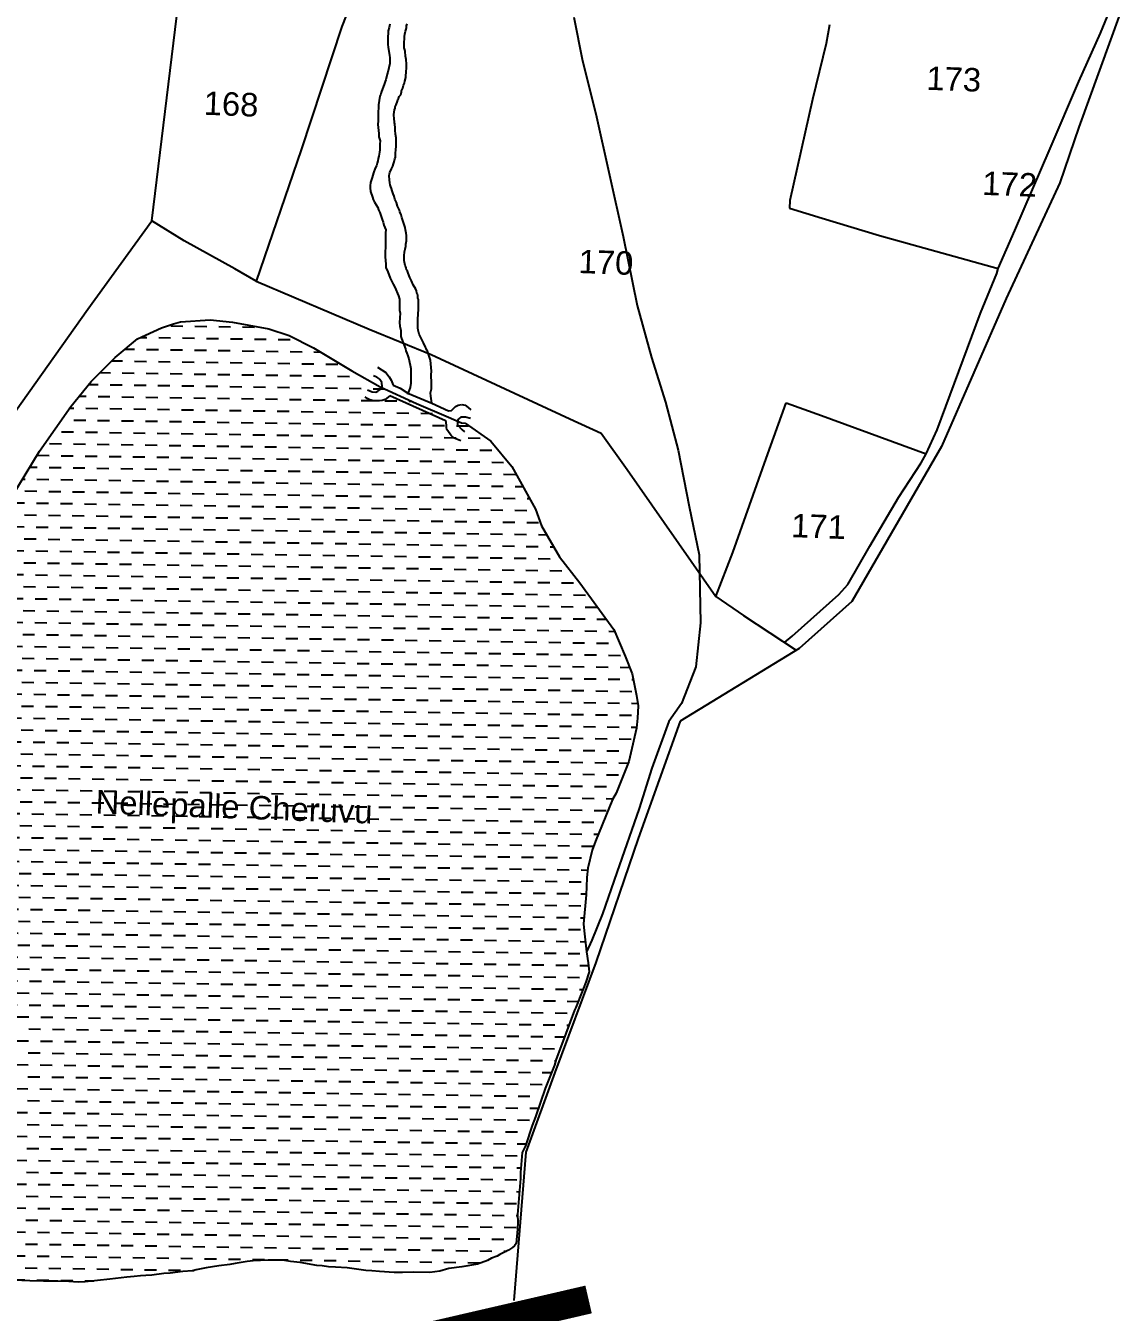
# Model space of a CAD drawing. Header units: inches. Extents: x 341797 to 347342, y 1572885 to 1580736.
# Drawn here: x 345180 to 345756, y 1577464 to 1578142 of the extents above; entities that cross this region are included whole.
import ezdxf

# ---------------------------------------------------------------- set-up
doc = ezdxf.new("R2010")
doc.units = ezdxf.units.IN
doc.header["$MEASUREMENT"] = 0
for name, color, linetype in [('BLOCK', 7, 'Continuous'), ('PLAT NOS', 6, 'Continuous'), ('PLATS', 6, 'Continuous'), ('ROADS', 2, 'Continuous'), ('STREAMS', 131, 'Continuous'), ('TANKS', 4, 'Continuous'), ('VB', 5, 'Continuous')]:
    doc.layers.add(name, color=color, linetype=linetype)
doc.styles.get("Standard").update_dxf_attribs({"font": 'arial.ttf'})

msp = doc.modelspace()

# ---------------------------------------------------------------- hatches: boundary and pattern name
at = {"layer": 'TANKS'}
h = msp.add_hatch(dxfattribs=at)
h.set_pattern_fill('DASH', color=256, scale=500, angle=-0.86361, style=0)
h.set_pattern_definition([(359.1364, (343215.46, 1577580.3147), (6.393162, 6.203283), [6.298938, -6.298938])])
h.paths.add_polyline_path([(345471.69, 1577848.86), (345461.04, 1577862.51), (345451.52, 1577878.78), (345448.48, 1577887.58), (345435.99, 1577910.03), (345424.93, 1577923.42), (345411.43, 1577932.93), (345409.43, 1577933.06), (345402.63, 1577936.06), (345385.79, 1577943.32), (345366.55, 1577952.1), (345351.71, 1577960.59), (345331.48, 1577972.62), (345318.59, 1577979.11), (345307.87, 1577982.61), (345288.77, 1577986.25), (345276.97, 1577987.47), (345261.36, 1577986.35), (345257.79, 1577985.36), (345251.48, 1577983.15), (345238.73, 1577977.48), (345227.06, 1577967.6), (345214.31, 1577954.93), (345203.75, 1577941.79), (345187.22, 1577918.26), (345164.8, 1577881.72), (345142.45, 1577835), (345132.97, 1577813.98), (345122.03, 1577790.24), (345116.07, 1577775.5), (345112.37, 1577763.6), (345110.64, 1577759.61), (345107.81, 1577749.19), (345107.34, 1577745.94), (345105.94, 1577741.45), (345103.54, 1577734.61), (345102.28, 1577731.35), (345099.09, 1577721.58), (345093.23, 1577707.09), (345089.37, 1577697.28), (345081.73, 1577668.24), (345078.51, 1577655.4), (345077.41, 1577651.8), (345075.81, 1577644.98), (345075.64, 1577642.32), (345074.49, 1577637.62), (345074.16, 1577635.42), (345074.1, 1577634.09), (345072.61, 1577629.14), (345072.43, 1577625.73), (345072.39, 1577623.07), (345071.7, 1577618.58), (345071.04, 1577616.26), (345070.92, 1577614.14), (345070.97, 1577610.41), (345070.9, 1577605.86), (345070.6, 1577599.69), (345069.41, 1577588.37), (345069.25, 1577577.86), (345069.2, 1577574.39), (345069.32, 1577570.76), (345069.27, 1577567.46), (345071.8, 1577555.8), (345072.59, 1577552.15), (345075, 1577543.04), (345076.12, 1577539.13), (345077.52, 1577536.32), (345081.21, 1577528.2), (345083.54, 1577525.04), (345086.94, 1577520.76), (345089.6, 1577517.25), (345096.06, 1577513.24), (345099.25, 1577511.16), (345102.77, 1577508.99), (345105.52, 1577505.99), (345112.17, 1577502.73), (345114.76, 1577500.83), (345117.86, 1577498.84), (345120.63, 1577497.19), (345124.14, 1577494.26), (345136.44, 1577487.36), (345139.88, 1577486.54), (345144.58, 1577485.39), (345152.31, 1577484.38), (345160.02, 1577482.26), (345162.39, 1577481.71), (345165.52, 1577481.51), (345175.37, 1577481.17), (345177.79, 1577481.03), (345182.04, 1577480.93), (345189.24, 1577480.72), (345193.06, 1577480.66), (345196.73, 1577480.82), (345202.63, 1577480.62), (345205.12, 1577480.32), (345207.72, 1577480.28), (345211.23, 1577480.38), (345224.19, 1577481.79), (345233.09, 1577482.87), (345236.96, 1577483.18), (345240.36, 1577483.5), (345243.1, 1577483.73), (345246.28, 1577483.9), (345252.7, 1577484.81), (345255.99, 1577485.03), (345262.74, 1577485.86), (345267.69, 1577486.2), (345269.72, 1577486.62), (345275.01, 1577487.84), (345281.65, 1577488.76), (345287.5, 1577489.49), (345290.31, 1577490.05), (345296.46, 1577491.16), (345299.65, 1577491.52), (345307.55, 1577491.88), (345311.49, 1577491.82), (345315.21, 1577491.77), (345319.44, 1577491.02), (345324.51, 1577490.64), (345333.16, 1577489), (345336.03, 1577488.8), (345339.36, 1577488.3), (345343.07, 1577488.17), (345349.2, 1577487.77), (345355.34, 1577486.82), (345359.01, 1577486.27), (345362.19, 1577486.11), (345366.24, 1577485.79), (345373.93, 1577485.3), (345378.36, 1577485.24), (345384.3, 1577485.45), (345392.7, 1577485.32), (345395.45, 1577485.58), (345398.04, 1577486.03), (345402.82, 1577487.38), (345409.53, 1577488.33), (345417.89, 1577489.78), (345423.21, 1577491.57), (345425.18, 1577492.78), (345428.17, 1577493.9), (345429.7, 1577494.8), (345434.27, 1577497.02), (345436.36, 1577498.47), (345437.3, 1577499.34), (345438.21, 1577500.55), (345438.87, 1577508.17), (345439.12, 1577511.76), (345438.98, 1577515.83), (345440.47, 1577534.87), (345440.52, 1577538.05), (345441.45, 1577548.58), (345443.15, 1577552.12), (345446.6, 1577562.82), (345448.5, 1577567.32), (345453.57, 1577582.28), (345458.5, 1577594.6), (345459.32, 1577597.72), (345463.39, 1577608.54), (345464.35, 1577611.35), (345468.99, 1577623.49), (345469.59, 1577625.01), (345473.07, 1577633.34), (345473.77, 1577635.09), (345475.01, 1577638.32), (345476.74, 1577643.75), (345476.2, 1577648.45), (345475.27, 1577654.31), (345473.98, 1577665.33), (345473.71, 1577669.05), (345475.03, 1577684.4), (345475.21, 1577688.55), (345475.5, 1577693.48), (345475.9, 1577698.4), (345478.35, 1577707.92), (345479.96, 1577712.61), (345489.06, 1577734.53), (345490.87, 1577738.01), (345497.59, 1577754.7), (345498.64, 1577759.28), (345501.58, 1577772.19), (345502.1, 1577777.44), (345502.41, 1577783.89), (345501.62, 1577789.49), (345499.26, 1577800.85), (345495.68, 1577810.1), (345489.63, 1577824.15)])
h.paths.add_polyline_path([(345116.43, 1577814.73), (345155.28, 1577813.29), (345155.99, 1577832.58), (345117.14, 1577834.02)], flags=25)
h.paths.add_polyline_path([(345212.17, 1577719.93), (345380.43, 1577713.7), (345381.34, 1577738.2), (345213.08, 1577744.43)], flags=24)

# ---------------------------------------------------------------- linework, layer by layer
at = {"layer": 'BLOCK', "color": 1, "const_width": 15}
msp.add_lwpolyline([(345476.38, 1577471.08), (345249.2, 1577418.51, 0.056199), (345244.97, 1577417.02), (345101.38, 1577347.31), (345011.87, 1577303.85, 0.012386), (345010.99, 1577303.39), (344869.05, 1577225.57, -0.029836), (344866.89, 1577224.55), (344679.77, 1577149.34, -0.367548), (344655.2, 1577157.54), (344402.87, 1577574.61, 0.180623), (344391.89, 1577583.29), (344205.56, 1577643.37)], format="xyb", dxfattribs=at)
at = {"layer": 'BLOCK', "color": 2}
msp.add_point((345456.28, 1577466.43), dxfattribs=at)
at = {"layer": 'PLATS', "color": 0}
for p, q in [((345745.93, 1578138.5), (345753.4, 1578156.57)), ((345351.3, 1578154.46), (345346.4, 1578141.98)), ((345246.29, 1578039.54), (345259.53, 1578147.58)), ((345603.35, 1578142.85), (345601.44, 1578132.98)), ((345346.4, 1578141.98), (345325, 1578077.06)), ((345734.56, 1578112.95), (345745.93, 1578138.5)), ((345601.44, 1578132.98), (345594.35, 1578103.51)), ((345719.55, 1578077.79), (345734.56, 1578112.95)), ((345594.35, 1578103.51), (345582.42, 1578050.38)), ((345325, 1578077.06), (345301.32, 1578007.77)), ((345700.86, 1578034.44), (345719.55, 1578077.79)), ((345582.42, 1578050.38), (345582.21, 1578046.21)), ((345582.21, 1578046.21), (345599.49, 1578040.93)), ((345599.49, 1578040.93), (345629.59, 1578031.89)), ((345212.68, 1577993.11), (345246.29, 1578039.54)), ((345263.29, 1578029.1), (345246.29, 1578039.54)), ((345692.14, 1578014.55), (345700.86, 1578034.44)), ((345290.06, 1578014.24), (345263.29, 1578029.1)), ((345629.59, 1578031.89), (345692.14, 1578014.55)), ((345301.32, 1578007.77), (345290.06, 1578014.24)), ((345691.36, 1578011.8), (345692.14, 1578014.55)), ((345301.32, 1578007.77), (345360.82, 1577982.55)), ((345682.73, 1577990.9), (345691.36, 1578011.8)), ((345174.54, 1577939.19), (345212.68, 1577993.11)), ((345659.95, 1577929.51), (345682.73, 1577990.9)), ((345360.82, 1577982.55), (345393.51, 1577969.07)), ((345393.51, 1577969.07), (345466.51, 1577935.23)), ((345569.87, 1577914.33), (345580.39, 1577943.71)), ((345580.39, 1577943.71), (345599.14, 1577936.9)), ((345466.51, 1577935.23), (345482.98, 1577927.65)), ((345599.14, 1577936.9), (345654.16, 1577916.77)), ((345482.98, 1577927.65), (345496.65, 1577908.46)), ((345654.16, 1577916.77), (345659.95, 1577929.51)), ((345552.43, 1577864.72), (345569.87, 1577914.33)), ((345639.6, 1577893.71), (345651.54, 1577912.12)), ((345651.54, 1577912.12), (345654.16, 1577916.77)), ((345496.65, 1577908.46), (345543.37, 1577841.51)), ((345624.57, 1577868.06), (345639.6, 1577893.71)), ((345543.37, 1577841.51), (345552.43, 1577864.72)), ((345612.85, 1577847.96), (345624.57, 1577868.06)), ((345608.17, 1577842.71), (345612.85, 1577847.96)), ((345543.37, 1577841.51), (345558.05, 1577831.62)), ((345583.62, 1577820.63), (345608.17, 1577842.71)), ((345558.05, 1577831.62), (345585.73, 1577813.22)), ((345579.63, 1577817.28), (345583.62, 1577820.63))]:
    msp.add_line(p, q, dxfattribs=at)
at = {"layer": 'ROADS', "color": 1}
for p, q in [((345468.62, 1578146.94), (345473.23, 1578123.85)), ((345473.23, 1578123.85), (345480.18, 1578096.03)), ((345480.18, 1578096.03), (345494.57, 1578031.33)), ((345494.57, 1578031.33), (345501.91, 1577994.98)), ((345501.91, 1577994.98), (345509.59, 1577967.62)), ((345509.59, 1577967.62), (345516.82, 1577943.93)), ((345516.82, 1577943.93), (345523.49, 1577918.7)), ((345523.49, 1577918.7), (345529.38, 1577888.94)), ((345529.38, 1577888.94), (345534.64, 1577863.58)), ((345534.64, 1577863.58), (345535.29, 1577827.7)), ((345535.29, 1577827.7), (345532.9, 1577804.47)), ((345532.9, 1577804.47), (345525.32, 1577785.12)), ((345525.32, 1577785.12), (345518.71, 1577775.75)), ((345518.71, 1577775.75), (345509.61, 1577751.14)), ((345509.61, 1577751.14), (345502.99, 1577729.89)), ((345502.99, 1577729.89), (345491.19, 1577696.06)), ((345491.19, 1577696.06), (345483.79, 1577674.38)), ((345483.79, 1577674.38), (345478.02, 1577660.49)), ((345478.02, 1577660.49), (345475.27, 1577654.31))]:
    msp.add_line(p, q, dxfattribs=at)
at = {"layer": 'STREAMS'}
for p, q in [((345371.62, 1578143.2), (345371.34, 1578141.56)), ((345380.42, 1578141.4), (345380.48, 1578142.35)), ((345380.48, 1578142.35), (345380.77, 1578143.42)), ((345370.64, 1578136.87), (345370.57, 1578132.44)), ((345370.74, 1578138.08), (345370.64, 1578136.87)), ((345370.77, 1578139.81), (345370.74, 1578138.08)), ((345371.34, 1578141.56), (345370.77, 1578139.81)), ((345379.42, 1578135.75), (345379.46, 1578136.25)), ((345379.42, 1578135.22), (345379.42, 1578135.75)), ((345379.46, 1578136.81), (345379.66, 1578137.9)), ((345379.46, 1578136.25), (345379.46, 1578136.81)), ((345379.66, 1578137.9), (345379.94, 1578139.47)), ((345379.94, 1578139.47), (345380.32, 1578140.67)), ((345380.32, 1578140.67), (345380.42, 1578141.4)), ((345370.57, 1578132.44), (345370.85, 1578131.13)), ((345370.85, 1578131.13), (345371.58, 1578126.65)), ((345379.23, 1578132.64), (345379.25, 1578134.06)), ((345379.25, 1578131.89), (345379.23, 1578132.64)), ((345379.25, 1578134.06), (345379.42, 1578135.22)), ((345379.3, 1578130.82), (345379.25, 1578131.89)), ((345379.51, 1578129.66), (345379.3, 1578130.82)), ((345379.69, 1578128.84), (345379.51, 1578129.66)), ((345379.95, 1578126.38), (345379.69, 1578128.84)), ((345371.69, 1578122.49), (345370.61, 1578117.86)), ((345371.58, 1578126.65), (345371.73, 1578125.6)), ((345371.71, 1578124.38), (345371.69, 1578122.49)), ((345371.73, 1578125.6), (345371.71, 1578124.38)), ((345380.25, 1578124.67), (345379.95, 1578126.38)), ((345380.49, 1578122.23), (345380.25, 1578124.67)), ((345380.52, 1578120.8), (345380.49, 1578122.23)), ((345370.3, 1578116.94), (345369.58, 1578113.92)), ((345370.61, 1578117.86), (345370.3, 1578116.94)), ((345379.51, 1578113.15), (345380.13, 1578115.21)), ((345380.13, 1578115.21), (345380.15, 1578116.41)), ((345380.15, 1578116.41), (345380.22, 1578117.64)), ((345380.22, 1578117.64), (345380.52, 1578120.8)), ((345368.96, 1578111.99), (345367.16, 1578107.26)), ((345369.31, 1578112.96), (345368.96, 1578111.99)), ((345369.58, 1578113.92), (345369.31, 1578112.96)), ((345377.83, 1578107.61), (345377.84, 1578108.15)), ((345377.84, 1578108.15), (345378.13, 1578108.84)), ((345378.13, 1578108.84), (345378.48, 1578109.47)), ((345378.48, 1578109.47), (345378.91, 1578111.01)), ((345378.91, 1578111.01), (345379.36, 1578112.13)), ((345379.36, 1578112.13), (345379.51, 1578113.15)), ((345366.5, 1578105.25), (345365.68, 1578100.78)), ((345366.89, 1578106.42), (345366.5, 1578105.25)), ((345367.16, 1578107.26), (345366.89, 1578106.42)), ((345375.08, 1578100.79), (345375.68, 1578102.64)), ((345375.68, 1578102.64), (345375.97, 1578103.48)), ((345375.97, 1578103.48), (345376.26, 1578104.12)), ((345376.26, 1578104.12), (345376.5, 1578104.62)), ((345376.5, 1578104.62), (345376.66, 1578105.11)), ((345376.66, 1578105.11), (345377.5, 1578106.05)), ((345377.5, 1578106.05), (345377.83, 1578107.61)), ((345365.62, 1578096.96), (345365.52, 1578093.4)), ((345365.66, 1578099.18), (345365.62, 1578096.96)), ((345365.68, 1578100.78), (345365.66, 1578099.18)), ((345373.72, 1578095.7), (345374.2, 1578098.04)), ((345373.79, 1578094.93), (345373.72, 1578095.7)), ((345374.05, 1578093.83), (345373.79, 1578094.93)), ((345374.2, 1578098.04), (345374.44, 1578099.01)), ((345374.44, 1578099.01), (345374.58, 1578099.75)), ((345374.58, 1578099.75), (345375.08, 1578100.79)), ((345365.51, 1578092.22), (345365.43, 1578090.38)), ((345365.43, 1578090.38), (345365.6, 1578088.82)), ((345365.52, 1578093.4), (345365.51, 1578092.22)), ((345365.6, 1578088.82), (345365.88, 1578085.63)), ((345374.2, 1578091.3), (345374.05, 1578093.83)), ((345374.27, 1578090.74), (345374.2, 1578091.3)), ((345374.33, 1578090.2), (345374.27, 1578090.74)), ((345374.52, 1578088.99), (345374.33, 1578090.2)), ((345374.42, 1578087.38), (345374.52, 1578088.99)), ((345365.88, 1578085.63), (345365.9, 1578083.93)), ((345365.9, 1578083.93), (345366.58, 1578081.75)), ((345366.58, 1578081.75), (345366.5, 1578080)), ((345374.67, 1578085.2), (345374.42, 1578087.38)), ((345374.95, 1578083.32), (345374.67, 1578085.2)), ((345375.07, 1578081.14), (345374.95, 1578083.32)), ((345375.06, 1578080.51), (345375.07, 1578081.14)), ((345366.3, 1578075.73), (345365.89, 1578073.6)), ((345366.51, 1578077), (345366.3, 1578075.73)), ((345366.5, 1578080), (345366.48, 1578078.14)), ((345366.48, 1578078.14), (345366.51, 1578077)), ((345374.71, 1578073.91), (345374.72, 1578074.99)), ((345374.72, 1578074.99), (345374.92, 1578077.14)), ((345374.92, 1578077.14), (345375.01, 1578078.77)), ((345375.01, 1578078.77), (345375.06, 1578080.51)), ((345364.58, 1578068.57), (345363.9, 1578067.35)), ((345365.08, 1578069.98), (345364.58, 1578068.57)), ((345365.38, 1578071.15), (345365.08, 1578069.98)), ((345365.54, 1578072.52), (345365.38, 1578071.15)), ((345365.89, 1578073.6), (345365.54, 1578072.52)), ((345372.64, 1578066.96), (345373.22, 1578068.43)), ((345373.22, 1578068.43), (345373.69, 1578069.57)), ((345373.69, 1578069.57), (345374, 1578070.71)), ((345374, 1578070.71), (345374.26, 1578072.24)), ((345374.26, 1578072.24), (345374.6, 1578073.13)), ((345374.6, 1578073.13), (345374.71, 1578073.91)), ((345362.46, 1578062.4), (345361.47, 1578059.71)), ((345362.66, 1578063.67), (345362.46, 1578062.4)), ((345363.06, 1578064.8), (345362.66, 1578063.67)), ((345363.9, 1578067.35), (345363.06, 1578064.8)), ((345371.3, 1578063.25), (345371.58, 1578064.39)), ((345371.44, 1578061.15), (345371.3, 1578063.25)), ((345371.61, 1578059.67), (345371.44, 1578061.15)), ((345371.58, 1578064.39), (345371.69, 1578065.14)), ((345371.69, 1578065.14), (345372.64, 1578066.96)), ((345361.4, 1578058.06), (345361.38, 1578056.92)), ((345361.38, 1578056.92), (345361.45, 1578055.13)), ((345361.47, 1578059.71), (345361.4, 1578058.06)), ((345361.45, 1578055.13), (345362.63, 1578052.03)), ((345371.89, 1578058.49), (345371.61, 1578059.67)), ((345372.26, 1578057.51), (345371.89, 1578058.49)), ((345372.61, 1578056.7), (345372.26, 1578057.51)), ((345372.99, 1578055.39), (345372.61, 1578056.7)), ((345373.39, 1578053.82), (345372.99, 1578055.39)), ((345362.63, 1578052.03), (345362.94, 1578050.75)), ((345362.94, 1578050.75), (345363.63, 1578049.37)), ((345363.63, 1578049.37), (345365.39, 1578046.54)), ((345373.96, 1578052.53), (345373.39, 1578053.82)), ((345374.33, 1578051.06), (345373.96, 1578052.53)), ((345375.12, 1578049.3), (345374.33, 1578051.06)), ((345375.71, 1578047.36), (345375.12, 1578049.3)), ((345376.22, 1578046.21), (345375.71, 1578047.36)), ((345365.39, 1578046.54), (345365.7, 1578045.45)), ((345365.7, 1578045.45), (345366.34, 1578044.02)), ((345366.34, 1578044.02), (345367.66, 1578040.35)), ((345367.66, 1578040.35), (345368.21, 1578038.97)), ((345376.7, 1578045.22), (345376.22, 1578046.21)), ((345377.01, 1578044.3), (345376.7, 1578045.22)), ((345377.61, 1578042.71), (345377.01, 1578044.3)), ((345378.05, 1578041.33), (345377.61, 1578042.71)), ((345378.7, 1578039.2), (345378.05, 1578041.33)), ((345368.21, 1578038.97), (345368.61, 1578037.27)), ((345368.61, 1578037.27), (345369.61, 1578034.78)), ((345369.61, 1578034.78), (345369.49, 1578033.22)), ((345379.2, 1578037.59), (345378.7, 1578039.2)), ((345379.83, 1578036.14), (345379.2, 1578037.59)), ((345380.01, 1578034.9), (345379.83, 1578036.14)), ((345380.25, 1578033.05), (345380.01, 1578034.9)), ((345369.35, 1578026.84), (345369.28, 1578022.24)), ((345369.42, 1578028.63), (345369.35, 1578026.84)), ((345369.49, 1578033.22), (345369.42, 1578028.63)), ((345380.08, 1578026.22), (345380.13, 1578027.36)), ((345380.13, 1578027.36), (345380.48, 1578029.03)), ((345380.52, 1578031.87), (345380.25, 1578033.05)), ((345380.48, 1578029.03), (345380.5, 1578030.17)), ((345380.5, 1578030.17), (345380.52, 1578031.87)), ((345369.28, 1578022.24), (345369.26, 1578020.54)), ((345369.26, 1578020.54), (345369.5, 1578016.67)), ((345379.28, 1578021.09), (345379.41, 1578023.32)), ((345379.3, 1578019.88), (345379.28, 1578021.09)), ((345379.41, 1578023.32), (345379.83, 1578024.72)), ((345379.83, 1578024.72), (345380.08, 1578026.22)), ((345369.5, 1578016.67), (345369.53, 1578015.02)), ((345369.53, 1578015.02), (345370.61, 1578012.78)), ((345379.28, 1578018.57), (345379.3, 1578019.88)), ((345379.43, 1578017.82), (345379.28, 1578018.57)), ((345379.73, 1578016.04), (345379.43, 1578017.82)), ((345380.05, 1578015.38), (345379.73, 1578016.04)), ((345380.27, 1578014.79), (345380.05, 1578015.38)), ((345380.55, 1578013.81), (345380.27, 1578014.79)), ((345380.96, 1578013.01), (345380.55, 1578013.81)), ((345370.61, 1578012.78), (345371.78, 1578009.4)), ((345371.78, 1578009.4), (345372.71, 1578007.63)), ((345372.71, 1578007.63), (345373.38, 1578006.19)), ((345381.37, 1578012.06), (345380.96, 1578013.01)), ((345382.19, 1578009.75), (345381.37, 1578012.06)), ((345382.54, 1578009.02), (345382.19, 1578009.75)), ((345383.11, 1578007.97), (345382.54, 1578009.02)), ((345383.99, 1578005.8), (345383.11, 1578007.97)), ((345373.38, 1578006.19), (345374.37, 1578004.63)), ((345374.37, 1578004.63), (345376.22, 1578000.02)), ((345376.22, 1578000.02), (345376.78, 1577998.36)), ((345385.34, 1578003.61), (345383.99, 1578005.8)), ((345385.68, 1578002.66), (345385.34, 1578003.61)), ((345385.99, 1578001.57), (345385.68, 1578002.66)), ((345386.11, 1578000.98), (345385.99, 1578001.57)), ((345386.37, 1578000.39), (345386.11, 1578000.98)), ((345386.46, 1577999.8), (345386.37, 1578000.39)), ((345386.47, 1577998.76), (345386.46, 1577999.8)), ((345376.78, 1577998.36), (345376.75, 1577996.24)), ((345376.75, 1577996.24), (345376.85, 1577992.46)), ((345386.73, 1577998.2), (345386.47, 1577998.76)), ((345386.72, 1577992.41), (345386.83, 1577995.16)), ((345386.75, 1577997.38), (345386.73, 1577998.2)), ((345386.83, 1577995.16), (345386.75, 1577997.38)), ((345377.2, 1577990.97), (345376.7, 1577986.08)), ((345376.85, 1577992.46), (345377.2, 1577990.97)), ((345386.41, 1577984.53), (345386.46, 1577988.25)), ((345386.46, 1577988.25), (345386.68, 1577989.91)), ((345386.68, 1577989.91), (345386.7, 1577991.13)), ((345386.7, 1577991.13), (345386.72, 1577992.41)), ((345376.7, 1577986.08), (345376.88, 1577984)), ((345376.88, 1577984), (345377.43, 1577981.82)), ((345377.43, 1577981.82), (345377.54, 1577978.62)), ((345386.39, 1577983.22), (345386.41, 1577984.53)), ((345386.6, 1577981.94), (345386.39, 1577983.22)), ((345387.16, 1577979.85), (345386.6, 1577981.94)), ((345387.95, 1577978.07), (345387.16, 1577979.85)), ((345377.54, 1577978.62), (345377.79, 1577977.61)), ((345377.79, 1577977.61), (345379.95, 1577972.2)), ((345388.52, 1577977.01), (345387.95, 1577978.07)), ((345389.07, 1577976.05), (345388.52, 1577977.01)), ((345389.48, 1577975.23), (345389.07, 1577976.05)), ((345390.47, 1577972.94), (345389.48, 1577975.23)), ((345390.85, 1577972.24), (345390.47, 1577972.94)), ((345379.95, 1577972.2), (345380.2, 1577971.03)), ((345380.2, 1577971.03), (345380.7, 1577969.9)), ((345380.7, 1577969.9), (345381.15, 1577968.47)), ((345381.15, 1577968.47), (345381.71, 1577966.82)), ((345381.71, 1577966.82), (345382.77, 1577961.74)), ((345391.2, 1577971.48), (345390.85, 1577972.24)), ((345391.55, 1577970.89), (345391.2, 1577971.48)), ((345392.73, 1577967.17), (345391.55, 1577970.89)), ((345393.05, 1577966.11), (345392.73, 1577967.17)), ((345393.56, 1577960.36), (345393.05, 1577966.11)), ((345382.74, 1577959.48), (345382.71, 1577953.99)), ((345382.77, 1577961.74), (345382.74, 1577959.48)), ((345393.53, 1577958.37), (345393.56, 1577960.36)), ((345382.71, 1577953.99), (345382.38, 1577951.79)), ((345393.66, 1577954.11), (345393.53, 1577958.37)), ((345393.62, 1577950.99), (345393.66, 1577954.11)), ((345381.56, 1577949.5), (345380.95, 1577948.07)), ((345381.95, 1577950.35), (345381.56, 1577949.5)), ((345382.38, 1577951.79), (345381.95, 1577950.35)), ((345393.19, 1577948.87), (345393.62, 1577950.99)), ((345393.29, 1577947.21), (345393.19, 1577948.87)), ((345393.84, 1577943.55), (345393.29, 1577947.21))]:
    msp.add_line(p, q, dxfattribs=at)
at = {"layer": 'TANKS'}
for p, q in [((345257.79, 1577985.36), (345261.36, 1577986.35)), ((345261.36, 1577986.35), (345276.97, 1577987.47)), ((345276.97, 1577987.47), (345288.77, 1577986.25)), ((345288.77, 1577986.25), (345307.87, 1577982.61)), ((345238.73, 1577977.48), (345251.48, 1577983.15)), ((345251.48, 1577983.15), (345257.79, 1577985.36)), ((345307.87, 1577982.61), (345318.59, 1577979.11)), ((345227.06, 1577967.6), (345238.73, 1577977.48)), ((345318.59, 1577979.11), (345331.48, 1577972.62)), ((345331.48, 1577972.62), (345351.71, 1577960.59)), ((345214.31, 1577954.93), (345227.06, 1577967.6)), ((345351.71, 1577960.59), (345366.55, 1577952.1)), ((345365.27, 1577962.53), (345369.57, 1577959.59)), ((345369.57, 1577959.59), (345371.42, 1577957.35)), ((345203.75, 1577941.79), (345214.31, 1577954.93)), ((345364.81, 1577957.17), (345363.12, 1577957.93)), ((345365.84, 1577956.56), (345364.81, 1577957.17)), ((345366.51, 1577955.98), (345365.84, 1577956.56)), ((345367.45, 1577954.33), (345366.51, 1577955.98)), ((345367.61, 1577952.15), (345367.45, 1577954.33)), ((345371.42, 1577957.35), (345372.46, 1577955.62)), ((345372.46, 1577955.62), (345373.41, 1577952.98)), ((345373.41, 1577952.98), (345377.08, 1577951.37)), ((345359.68, 1577945.99), (345358.72, 1577946.79)), ((345361.21, 1577945.18), (345359.68, 1577945.99)), ((345360.01, 1577950.45), (345362.37, 1577949.45)), ((345362.37, 1577949.45), (345364.3, 1577949.34)), ((345364.3, 1577949.34), (345365.43, 1577949.77)), ((345365.43, 1577949.77), (345366.97, 1577950.83)), ((345366.55, 1577952.1), (345385.79, 1577943.32)), ((345366.97, 1577950.83), (345367.61, 1577952.15)), ((345369.22, 1577945.41), (345367.64, 1577944.97)), ((345371.74, 1577947.39), (345369.22, 1577945.41)), ((345401.02, 1577934.21), (345371.74, 1577947.39)), ((345377.08, 1577951.37), (345381.25, 1577948.78)), ((345381.25, 1577948.78), (345393.84, 1577943.55)), ((345187.22, 1577918.26), (345203.75, 1577941.79)), ((345363.03, 1577944.79), (345361.21, 1577945.18)), ((345366.24, 1577944.78), (345363.03, 1577944.79)), ((345367.64, 1577944.97), (345366.24, 1577944.78)), ((345385.79, 1577943.32), (345402.63, 1577936.06)), ((345393.84, 1577943.55), (345402.64, 1577939.51)), ((345402.64, 1577939.51), (345404.09, 1577939.6)), ((345404.09, 1577939.6), (345405.55, 1577941.02)), ((345404.09, 1577939.6), (345404.09, 1577939.6)), ((345405.55, 1577941.02), (345406.31, 1577941.7)), ((345406.31, 1577941.7), (345407.7, 1577942.43)), ((345407.7, 1577942.43), (345409.61, 1577942.8)), ((345409.61, 1577942.8), (345411.33, 1577942.37)), ((345411.33, 1577942.37), (345412.99, 1577941.25)), ((345412.99, 1577941.25), (345414.35, 1577939.97)), ((345401.32, 1577933.58), (345401.02, 1577934.21)), ((345401.49, 1577931.44), (345401.32, 1577933.58)), ((345402.63, 1577936.06), (345409.43, 1577933.06)), ((345407.75, 1577935.01), (345407.3, 1577934)), ((345407.3, 1577934), (345407.36, 1577932.11)), ((345407.36, 1577932.11), (345409.63, 1577929.54)), ((345408.23, 1577935.45), (345407.75, 1577935.01)), ((345409.16, 1577936.07), (345408.23, 1577935.45)), ((345410.3, 1577936.15), (345409.16, 1577936.07)), ((345409.43, 1577933.06), (345411.43, 1577932.93)), ((345411.63, 1577936.16), (345410.3, 1577936.15)), ((345411.43, 1577932.93), (345424.93, 1577923.42)), ((345414.18, 1577935.42), (345411.63, 1577936.16)), ((345401.53, 1577930.61), (345401.49, 1577931.44)), ((345401.69, 1577929.59), (345401.53, 1577930.61)), ((345402.55, 1577928.32), (345401.69, 1577929.59)), ((345403.53, 1577927.14), (345402.55, 1577928.32)), ((345404.03, 1577926.45), (345403.53, 1577927.14)), ((345405.66, 1577925.03), (345404.03, 1577926.45)), ((345409.63, 1577929.54), (345411.07, 1577928.35)), ((345407.41, 1577924.41), (345405.66, 1577925.03)), ((345409.17, 1577923.67), (345407.41, 1577924.41)), ((345424.93, 1577923.42), (345435.99, 1577910.03)), ((345164.8, 1577881.72), (345187.22, 1577918.26)), ((345435.99, 1577910.03), (345448.48, 1577887.58)), ((345448.48, 1577887.58), (345451.52, 1577878.78)), ((345451.52, 1577878.78), (345461.04, 1577862.51)), ((345461.04, 1577862.51), (345471.69, 1577848.86)), ((345471.69, 1577848.86), (345489.63, 1577824.15)), ((345489.63, 1577824.15), (345495.68, 1577810.1)), ((345495.68, 1577810.1), (345499.26, 1577800.85)), ((345499.26, 1577800.85), (345501.62, 1577789.49)), ((345501.62, 1577789.49), (345502.41, 1577783.89)), ((345502.41, 1577783.89), (345502.1, 1577777.44)), ((345502.1, 1577777.44), (345501.58, 1577772.19)), ((345501.58, 1577772.19), (345498.64, 1577759.28)), ((345498.64, 1577759.28), (345497.59, 1577754.7)), ((345497.59, 1577754.7), (345490.87, 1577738.01)), ((345490.87, 1577738.01), (345489.06, 1577734.53)), ((345489.06, 1577734.53), (345479.96, 1577712.61)), ((345479.96, 1577712.61), (345478.35, 1577707.92)), ((345478.35, 1577707.92), (345475.9, 1577698.4)), ((345475.9, 1577698.4), (345475.5, 1577693.48)), ((345475.21, 1577688.55), (345475.03, 1577684.4)), ((345475.5, 1577693.48), (345475.21, 1577688.55)), ((345475.03, 1577684.4), (345473.71, 1577669.05)), ((345473.71, 1577669.05), (345473.98, 1577665.33)), ((345473.98, 1577665.33), (345475.27, 1577654.31)), ((345475.27, 1577654.31), (345476.2, 1577648.45)), ((345476.2, 1577648.45), (345476.74, 1577643.75)), ((345476.74, 1577643.75), (345475.01, 1577638.32)), ((345473.77, 1577635.09), (345473.07, 1577633.34)), ((345475.01, 1577638.32), (345473.77, 1577635.09)), ((345473.07, 1577633.34), (345469.59, 1577625.01)), ((345468.99, 1577623.49), (345464.35, 1577611.35)), ((345469.59, 1577625.01), (345468.99, 1577623.49)), ((345463.39, 1577608.54), (345459.32, 1577597.72)), ((345464.35, 1577611.35), (345463.39, 1577608.54)), ((345458.5, 1577594.6), (345453.57, 1577582.28)), ((345459.32, 1577597.72), (345458.5, 1577594.6)), ((345453.57, 1577582.28), (345448.5, 1577567.32)), ((345448.5, 1577567.32), (345446.6, 1577562.82)), ((345446.6, 1577562.82), (345443.15, 1577552.12)), ((345441.45, 1577548.58), (345440.52, 1577538.05)), ((345443.15, 1577552.12), (345441.45, 1577548.58)), ((345440.47, 1577534.87), (345438.98, 1577515.83)), ((345440.52, 1577538.05), (345440.47, 1577534.87)), ((345439.12, 1577511.76), (345438.87, 1577508.17)), ((345438.98, 1577515.83), (345439.12, 1577511.76)), ((345438.87, 1577508.17), (345438.21, 1577500.55)), ((345436.36, 1577498.47), (345434.27, 1577497.02)), ((345437.3, 1577499.34), (345436.36, 1577498.47)), ((345438.21, 1577500.55), (345437.3, 1577499.34)), ((345296.46, 1577491.16), (345290.31, 1577490.05)), ((345299.65, 1577491.52), (345296.46, 1577491.16)), ((345307.55, 1577491.88), (345299.65, 1577491.52)), ((345311.49, 1577491.82), (345307.55, 1577491.88)), ((345315.21, 1577491.77), (345311.49, 1577491.82)), ((345319.44, 1577491.02), (345315.21, 1577491.77)), ((345423.21, 1577491.57), (345417.89, 1577489.78)), ((345425.18, 1577492.78), (345423.21, 1577491.57)), ((345428.17, 1577493.9), (345425.18, 1577492.78)), ((345429.7, 1577494.8), (345428.17, 1577493.9)), ((345434.27, 1577497.02), (345429.7, 1577494.8)), ((345252.7, 1577484.81), (345246.28, 1577483.9)), ((345255.99, 1577485.03), (345252.7, 1577484.81)), ((345262.74, 1577485.86), (345255.99, 1577485.03)), ((345267.69, 1577486.2), (345262.74, 1577485.86)), ((345269.72, 1577486.62), (345267.69, 1577486.2)), ((345275.01, 1577487.84), (345269.72, 1577486.62)), ((345281.65, 1577488.76), (345275.01, 1577487.84)), ((345287.5, 1577489.49), (345281.65, 1577488.76)), ((345290.31, 1577490.05), (345287.5, 1577489.49)), ((345324.51, 1577490.64), (345319.44, 1577491.02)), ((345333.16, 1577489), (345324.51, 1577490.64)), ((345336.03, 1577488.8), (345333.16, 1577489)), ((345339.36, 1577488.3), (345336.03, 1577488.8)), ((345343.07, 1577488.17), (345339.36, 1577488.3)), ((345349.2, 1577487.77), (345343.07, 1577488.17)), ((345355.34, 1577486.82), (345349.2, 1577487.77)), ((345359.01, 1577486.27), (345355.34, 1577486.82)), ((345362.19, 1577486.11), (345359.01, 1577486.27)), ((345366.24, 1577485.79), (345362.19, 1577486.11)), ((345373.93, 1577485.3), (345366.24, 1577485.79)), ((345378.36, 1577485.24), (345373.93, 1577485.3)), ((345384.3, 1577485.45), (345378.36, 1577485.24)), ((345392.7, 1577485.32), (345384.3, 1577485.45)), ((345395.45, 1577485.58), (345392.7, 1577485.32)), ((345398.04, 1577486.03), (345395.45, 1577485.58)), ((345402.82, 1577487.38), (345398.04, 1577486.03)), ((345409.53, 1577488.33), (345402.82, 1577487.38)), ((345417.89, 1577489.78), (345409.53, 1577488.33)), ((345182.04, 1577480.93), (345177.79, 1577481.03)), ((345189.24, 1577480.72), (345182.04, 1577480.93)), ((345193.06, 1577480.66), (345189.24, 1577480.72)), ((345196.73, 1577480.82), (345193.06, 1577480.66)), ((345202.63, 1577480.62), (345196.73, 1577480.82)), ((345205.12, 1577480.32), (345202.63, 1577480.62)), ((345207.72, 1577480.28), (345205.12, 1577480.32)), ((345211.23, 1577480.38), (345207.72, 1577480.28)), ((345224.19, 1577481.79), (345211.23, 1577480.38)), ((345233.09, 1577482.87), (345224.19, 1577481.79)), ((345236.96, 1577483.18), (345233.09, 1577482.87)), ((345240.36, 1577483.5), (345236.96, 1577483.18)), ((345243.1, 1577483.73), (345240.36, 1577483.5)), ((345246.28, 1577483.9), (345243.1, 1577483.73))]:
    msp.add_line(p, q, dxfattribs=at)
at = {"layer": 'VB', "color": 6}
for p, q in [((345756.42, 1578149.08), (345734.68, 1578089.01)), ((345734.68, 1578089.01), (345724.55, 1578059.55)), ((345724.55, 1578059.55), (345696.31, 1577998.62)), ((345696.31, 1577998.62), (345662.24, 1577920.6)), ((345662.24, 1577920.6), (345615.12, 1577839.01)), ((345615.12, 1577839.01), (345587.34, 1577814.2)), ((345587.34, 1577814.2), (345524.6, 1577775.9)), ((345524.6, 1577775.9), (345502.48, 1577714.02)), ((345502.48, 1577714.02), (345480.27, 1577648.73)), ((345480.27, 1577648.73), (345458.64, 1577590.77)), ((345458.64, 1577590.77), (345443.24, 1577548.8)), ((345443.24, 1577548.8), (345437.06, 1577470.55))]:
    msp.add_line(p, q, dxfattribs=at)

# ---------------------------------------------------------------- texts
at = {"layer": 'PLAT NOS', "color": 0}
for s, height, oblique, p in [('173', 12.366, 360, (345654.11, 1578108.68)), ('168', 12.366, 0, (345273.46, 1578095.52)), ('172', 12.366, 360, (345683.56, 1578053.29)), ('170', 12.366, 360, (345470.93, 1578012.09)), ('171', 12.366, 360, (345582.87, 1577872.91)), ('Nellepalle Cheruvu', 12.3663, 360, (345216.53, 1577727.28))]:
    msp.add_text(s, height=height, rotation=357.88117, dxfattribs=dict(at, oblique=oblique)).set_placement(p)

doc.saveas('drawing.dxf')
